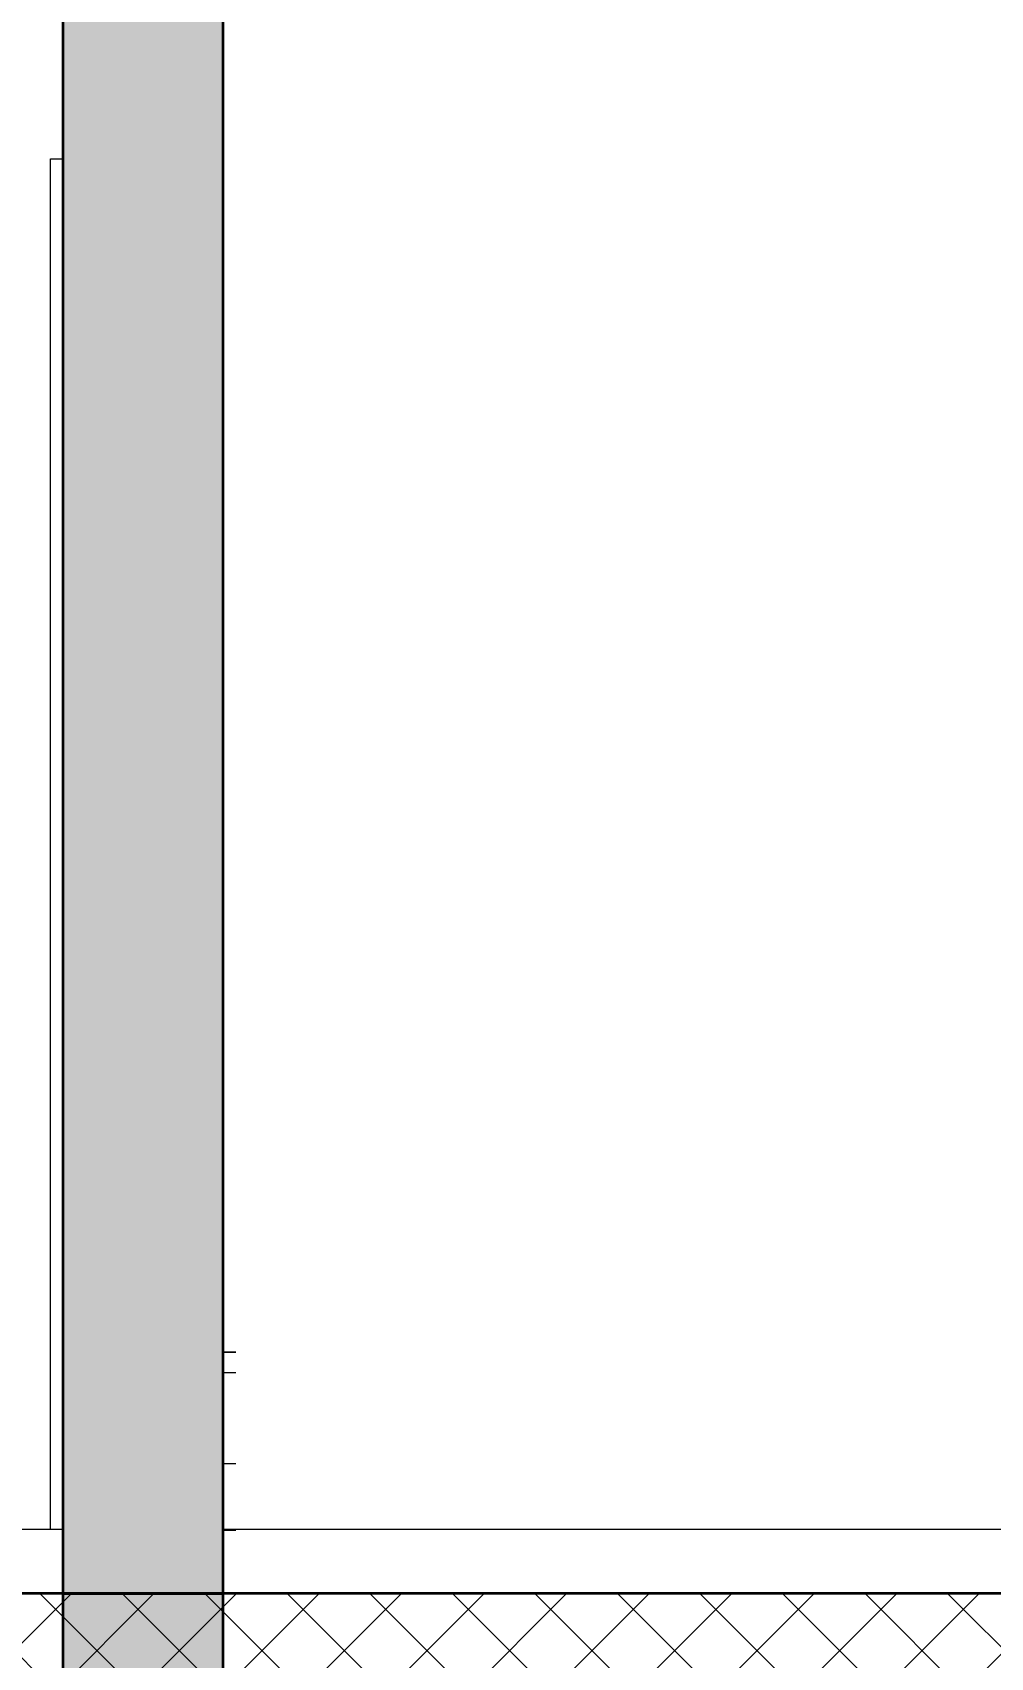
# Model space of a CAD drawing. Header units: millimetres. Extents: x -310 to 171125, y -3027 to 55843.
# Drawn here: x 130588 to 132082, y 29396 to 31930 of the extents above; entities that cross this region are included whole.
import ezdxf

# ---------------------------------------------------------------- set-up
doc = ezdxf.new("R2010")
doc.units = ezdxf.units.MM
doc.header["$MEASUREMENT"] = 0
doc.set_wipeout_variables(frame=1)
doc.linetypes.add('Wipeout_Contour', pattern=[1000, 0, -1000])
for name, color, linetype in [('aaa mobilje', 7, 'Continuous'), ('Dimensioning - General', 7, 'Continuous'), ('Structural - Bearing', 7, 'Continuous')]:
    doc.layers.add(name, color=color, linetype=linetype)
for name, color, linetype, lineweight, true_color in [('aaa mobilje_Pen_No__82', 7, 'Continuous', 20, 0xaaaaaa), ('Dimensioning - General_Pen_No__61', 7, 'Continuous', 20, 0x6a6a6a), ('Dimensioning - General_Pen_No__88', 7, 'Continuous', 20, 0xfd4435), ('Structural - Bearing_Pen_No__61', 7, 'Continuous', 20, 0x6a6a6a), ('Structural - Bearing_Pen_No__82', 7, 'Continuous', 20, 0xaaaaaa)]:
    doc.layers.add(name, color=color, linetype=linetype, lineweight=lineweight, true_color=true_color)
for name, color, linetype, lineweight in [('Structural - Bearing_Pen_No__1', 7, 'Continuous', 13), ('Structural - Bearing_Pen_No__101', 252, 'Continuous', 13), ('Structural - Bearing_Pen_No__7', 7, 'Continuous', 35)]:
    doc.layers.add(name, color=color, linetype=linetype, lineweight=lineweight)
doc.layers.get('0').off()
doc.styles.add('GENERATED_STYLE_6', font='calibril.ttf')
doc.dimstyles.new('GENERATED_STYLE__1', dxfattribs={"dimtxt": 195.999997, "dimasz": 106.4, "dimexe": 0.18, "dimexo": 0.0625, "dimgap": 0.09, "dimtad": 1, "dimdec": 0, "dimlfac": 0.1, "dimzin": 0, "dimdsep": 46, "dimtxsty": 'GENERATED_STYLE_6', "dimblk": 'ARROWHEAD_2', "dimblk1": 'ARROWHEAD_2', "dimblk2": 'ARROWHEAD_2', "dimcen": 0.09, "dimse1": 1, "dimse2": 1, "dimclrd": 256, "dimclre": 256, "dimclrt": 256, "dimadec": 0, "dimazin": 0, "dimtfac": 1, "dimtdec": 4, "dimtmove": 0, "dimatfit": 3, "dimfxl": 1, "dimtolj": 1, "dimtzin": 0, "dimarcsym": 0})

# ---------------------------------------------------------------- blocks, each defined once
blk = doc.blocks.new('*D92')
at = {"layer": 'Dimensioning - General_Pen_No__61', "color": 251, "linetype": 'Continuous', "lineweight": 20, "true_color": 0x6a6a6a, "transparency": 16777216}
for p, q in [((134582.9, 29536), (134722.9, 29455.2)), ((134757.9, 29495.6), (134547.9, 29495.6)), ((134652.9, 29295.6), (134652.9, 29495.6)), ((134582.9, 29336), (134722.9, 29255.2)), ((134757.9, 29295.6), (134547.9, 29295.6))]:
    blk.add_line(p, q, dxfattribs=at)
blk = doc.blocks.new('ARROWHEAD_2')
at = {"color": 0, "linetype": 'Continuous', "lineweight": 0}
for p, q in [((-0.378, -0.655), (0.378, 0.655)), ((0, 0), (-1, 0))]:
    blk.add_line(p, q, dxfattribs=at)
blk = doc.blocks.new('*D93')
at = {"layer": 'Dimensioning - General_Pen_No__61', "color": 251, "linetype": 'Continuous', "lineweight": 20, "true_color": 0x6a6a6a, "transparency": 16777216}
for p, q in [((134582.9, 32236), (134722.9, 32155.2)), ((134757.9, 32195.6), (134547.9, 32195.6)), ((134652.9, 29495.6), (134652.9, 32195.6)), ((134582.9, 29536), (134722.9, 29455.2)), ((134757.9, 29495.6), (134547.9, 29495.6))]:
    blk.add_line(p, q, dxfattribs=at)
at = {"layer": 'Dimensioning - General_Pen_No__88', "color": 20, "lineweight": 20, "true_color": 0xfd4435, "transparency": 16777216, "char_height": 196, "attachment_point": 7, "rotation": 90, "style": 'GENERATED_STYLE_6'}
for s, insert in [('\\A1;{\\pql;\\fCalibri Light|b0|i0|c0|p34;20}', (134613.7, 31837.4)), ('\\A1;{\\pql;\\fCalibri Light|b0|i0|c0|p34;270}', (134613.7, 30607.3))]:
    blk.add_mtext(s, dxfattribs=dict(at, insert=insert))
blk = doc.blocks.new('*D135')
at = {"layer": 'Dimensioning - General_Pen_No__61', "color": 251, "linetype": 'Continuous', "lineweight": 20, "true_color": 0x6a6a6a, "transparency": 16777216}
for p, q in [((135132.9, 29536), (135272.9, 29455.2)), ((135307.9, 29495.6), (135097.9, 29495.6)), ((135202.9, 29295.6), (135202.9, 29495.6)), ((135132.9, 29336), (135272.9, 29255.2)), ((135307.9, 29295.6), (135097.9, 29295.6))]:
    blk.add_line(p, q, dxfattribs=at)
blk = doc.blocks.new('*D136')
at = {"layer": 'Dimensioning - General_Pen_No__61', "color": 251, "linetype": 'Continuous', "lineweight": 20, "true_color": 0x6a6a6a, "transparency": 16777216}
for p, q in [((135132.9, 32236), (135272.9, 32155.2)), ((135307.9, 32195.6), (135097.9, 32195.6)), ((135202.9, 29495.6), (135202.9, 32195.6)), ((135132.9, 29536), (135272.9, 29455.2)), ((135307.9, 29495.6), (135097.9, 29495.6))]:
    blk.add_line(p, q, dxfattribs=at)
at = {"layer": 'Dimensioning - General_Pen_No__88', "color": 20, "lineweight": 20, "true_color": 0xfd4435, "transparency": 16777216, "char_height": 196, "attachment_point": 7, "rotation": 90, "style": 'GENERATED_STYLE_6'}
for s, insert in [('\\A1;{\\pql;\\fCalibri Light|b0|i0|c0|p34;20}', (135163.7, 31837.4)), ('\\A1;{\\pql;\\fCalibri Light|b0|i0|c0|p34;270}', (135163.7, 30607.3))]:
    blk.add_mtext(s, dxfattribs=dict(at, insert=insert))
blk = doc.blocks.new('*D159')
at = {"layer": 'Dimensioning - General_Pen_No__61', "color": 251, "linetype": 'Continuous', "lineweight": 20, "true_color": 0x6a6a6a, "transparency": 16777216}
for p, q in [((135682.9, 29536), (135822.9, 29455.2)), ((135857.9, 29495.6), (135647.9, 29495.6)), ((135752.9, 26595.6), (135752.9, 29495.6)), ((135682.9, 26636), (135822.9, 26555.2)), ((135857.9, 26595.6), (135647.9, 26595.6))]:
    blk.add_line(p, q, dxfattribs=at)
at = {"layer": 'Dimensioning - General_Pen_No__88', "color": 20, "lineweight": 20, "true_color": 0xfd4435, "transparency": 16777216, "insert": (135713.7, 27807.3), "char_height": 196, "attachment_point": 7, "rotation": 90, "style": 'GENERATED_STYLE_6'}
blk.add_mtext('\\A1;{\\pql;\\fCalibri Light|b0|i0|c0|p34;290}', dxfattribs=at)
blk = doc.blocks.new('*D160')
at = {"layer": 'Dimensioning - General_Pen_No__61', "color": 251, "linetype": 'Continuous', "lineweight": 20, "true_color": 0x6a6a6a, "transparency": 16777216}
for p, q in [((135682.9, 32436), (135822.9, 32355.2)), ((135857.9, 32395.6), (135647.9, 32395.6)), ((135752.9, 29495.6), (135752.9, 32395.6)), ((135682.9, 29536), (135822.9, 29455.2)), ((135857.9, 29495.6), (135647.9, 29495.6))]:
    blk.add_line(p, q, dxfattribs=at)
at = {"layer": 'Dimensioning - General_Pen_No__88', "color": 20, "lineweight": 20, "true_color": 0xfd4435, "transparency": 16777216, "insert": (135713.7, 30707.3), "char_height": 196, "attachment_point": 7, "rotation": 90, "style": 'GENERATED_STYLE_6'}
blk.add_mtext('\\A1;{\\pql;\\fCalibri Light|b0|i0|c0|p34;290}', dxfattribs=at)

msp = doc.modelspace()

# ---------------------------------------------------------------- linework, layer by layer
at = {"layer": 'Structural - Bearing_Pen_No__1', "color": 7, "linetype": 'Continuous', "lineweight": 13}
for p in [(128735.2, 29495.6), (130635.2, 26595.6)]:
    msp.add_line(p, (130635.2, 29495.6), dxfattribs=at)

# ---------------------------------------------------------------- wipeouts: each hides what was drawn before it
at = {"color": 254, "linetype": 'Wipeout_Contour', "lineweight": 0, "ltscale": 537041.554092}
msp.add_wipeout([(130905.2, 29871.6), (130885.2, 29871.6), (130885.2, 29871.1), (130905.2, 29871.1)], dxfattribs=at).dxf.layer = 'aaa mobilje'
at = {"color": 254, "linetype": 'Wipeout_Contour', "lineweight": 0, "ltscale": 536722.568235}
msp.add_wipeout([(130616.2, 29595.6), (130635.2, 29595.6), (130635.2, 31732.6), (130616.2, 31732.6)], dxfattribs=at).dxf.layer = 'Structural - Bearing'
at = {"color": 254, "linetype": 'Wipeout_Contour', "lineweight": 0, "ltscale": 536950.352251}
msp.add_wipeout([(130885.2, 29839.6), (130885.2, 29697.6), (130905.2, 29697.6), (130905.2, 29839.6)], dxfattribs=at).dxf.layer = 'Structural - Bearing'
at = {"color": 254, "linetype": 'Wipeout_Contour', "lineweight": 0, "ltscale": 536752.328519}
msp.add_wipeout([(130885.2, 29593.6), (130885.2, 29495.6), (130905.2, 29495.6), (130905.2, 29593.6)], dxfattribs=at).dxf.layer = 'Structural - Bearing'

# ---------------------------------------------------------------- next in the draw order: hatches: boundary and pattern name
at = {"layer": 'Structural - Bearing_Pen_No__1', "linetype": 'Continuous', "lineweight": 13}
h = msp.add_hatch(dxfattribs=at)
h.set_pattern_fill('CONCRETE_BLOCK', style=0, pattern_type=2)
h.set_pattern_definition([(45, (0, 0), (-64.346715, 64.346715), []), (135, (0, 0), (64.346715, 64.346715), [])])
h.paths.add_polyline_path([(139085.2, 29295.6), (139085.2, 29495.6), (123882.8, 29495.6), (123882.8, 29295.6)])
at = {"layer": 'Structural - Bearing_Pen_No__101', "linetype": 'Continuous', "lineweight": 13}
msp.add_hatch(color=252, dxfattribs=at).paths.add_polyline_path([(130885.2, 29495.6), (130635.2, 29495.6), (130635.2, 26595.6), (130885.2, 26595.6)])

# ---------------------------------------------------------------- next in the draw order: linework, layer by layer
at = {"layer": 'Structural - Bearing_Pen_No__1', "color": 7, "linetype": 'Continuous', "lineweight": 13}
for p, q in [((130635.2, 29495.6), (130635.2, 32395.6)), ((130885.2, 26595.6), (130885.2, 29495.6)), ((130885.2, 29495.6), (134085.2, 29495.6))]:
    msp.add_line(p, q, dxfattribs=at)
at = {"layer": 'Structural - Bearing_Pen_No__61', "color": 251, "linetype": 'Continuous', "lineweight": 20, "true_color": 0x6a6a6a}
msp.add_lwpolyline([(128735.2, 29595.6), (130635.2, 29595.6)], dxfattribs=at)
at = {"layer": 'Structural - Bearing_Pen_No__7', "color": 7, "linetype": 'Continuous', "lineweight": 35, "flags": 128}
for points in [[(139085.2, 29295.6), (139085.2, 29495.6), (123882.8, 29495.6), (123882.8, 29295.6)], [(130885.2, 29495.6), (130635.2, 29495.6), (130635.2, 26595.6), (130885.2, 26595.6)]]:
    msp.add_lwpolyline(points, close=True, dxfattribs=at)
at = {"layer": 'Structural - Bearing_Pen_No__82', "color": 253, "linetype": 'Continuous', "lineweight": 20, "true_color": 0xaaaaaa}
for p, q in [((130616.2, 29595.6), (130616.2, 31732.6)), ((130616.2, 31732.6), (130635.2, 31732.6)), ((130616.2, 29595.6), (130635.2, 29595.6))]:
    msp.add_line(p, q, dxfattribs=at)

# ---------------------------------------------------------------- next in the draw order: dimensions: what is measured, and where the dimension line sits
at = {"layer": 'Dimensioning - General', "color": 251, "linetype": 'Continuous', "lineweight": 20, "true_color": 0x6a6a6a}
for base, p1, p2, picture, middle in [((135202.9, 29495.6), (106843.5, 29295.6), (106843.5, 29495.6), '*D135', (135065.7, 29086.8)), ((134652.9, 29495.6), (107224.1, 29295.6), (107224.1, 29495.6), '*D92', (134515.7, 29086.8)), ((135752.9, 29495.6), (109287.5, 26595.6), (109452, 29495.6), '*D159', (135615.7, 28031.4))]:
    dim = msp.add_linear_dim(base=base, p1=p1, p2=p2, angle=90, dimstyle='GENERATED_STYLE__1', dxfattribs=at)
    dim.commit()
    dim.dimension.update_dxf_attribs({"geometry": picture, "text_midpoint": middle, "dimtype": 160, "text_rotation": 90})

# ---------------------------------------------------------------- next in the draw order: wipeouts: each hides what was drawn before it
at = {"color": 254, "linetype": 'Wipeout_Contour', "lineweight": 0, "ltscale": 537040.600267}
msp.add_wipeout([(130905.2, 29871.1), (130885.2, 29871.1), (130885.2, 29869.5), (130905.2, 29869.5)], dxfattribs=at).dxf.layer = 'aaa mobilje'
at = {"color": 254, "linetype": 'Wipeout_Contour', "lineweight": 0, "ltscale": 536886.588411}
msp.add_wipeout([(130885.2, 29697.6), (130885.2, 29695.8), (130905.2, 29695.8), (130905.2, 29697.6)], dxfattribs=at).dxf.layer = 'aaa mobilje'

# ---------------------------------------------------------------- next in the draw order: wipeouts: each hides what was drawn before it
at = {"color": 254, "linetype": 'Wipeout_Contour', "lineweight": 0, "ltscale": 537038.75771}
msp.add_wipeout([(130885.2, 29869.5), (130885.2, 29866.9), (130905.2, 29866.9), (130905.2, 29869.5)], dxfattribs=at).dxf.layer = 'aaa mobilje'
at = {"color": 254, "linetype": 'Wipeout_Contour', "lineweight": 0, "ltscale": 536883.505887}
msp.add_wipeout([(130905.2, 29695.8), (130885.2, 29695.8), (130885.2, 29690.6), (130905.2, 29690.6)], dxfattribs=at).dxf.layer = 'aaa mobilje'

# ---------------------------------------------------------------- next in the draw order: wipeouts: each hides what was drawn before it
at = {"color": 254, "linetype": 'Wipeout_Contour', "lineweight": 0, "ltscale": 537036.152146}
msp.add_wipeout([(130905.2, 29866.9), (130885.2, 29866.9), (130885.2, 29863.6), (130905.2, 29863.6)], dxfattribs=at).dxf.layer = 'aaa mobilje'
at = {"color": 254, "linetype": 'Wipeout_Contour', "lineweight": 0, "ltscale": 536877.551873}
msp.add_wipeout([(130905.2, 29690.6), (130885.2, 29690.6), (130885.2, 29682.4), (130905.2, 29682.4)], dxfattribs=at).dxf.layer = 'aaa mobilje'

# ---------------------------------------------------------------- next in the draw order: linework, layer by layer
at = {"layer": 'aaa mobilje_Pen_No__82', "color": 253, "linetype": 'Continuous', "lineweight": 20, "true_color": 0xaaaaaa}
msp.add_line((130905.2, 29697.6), (130885.2, 29697.6), dxfattribs=at)

# ---------------------------------------------------------------- next in the draw order: wipeouts: each hides what was drawn before it
at = {"color": 254, "linetype": 'Wipeout_Contour', "lineweight": 0, "ltscale": 537032.96132}
msp.add_wipeout([(130905.2, 29863.6), (130885.2, 29863.6), (130885.2, 29859.7), (130905.2, 29859.7)], dxfattribs=at).dxf.layer = 'aaa mobilje'
at = {"color": 254, "linetype": 'Wipeout_Contour', "lineweight": 0, "ltscale": 536869.133781}
msp.add_wipeout([(130905.2, 29682.4), (130885.2, 29682.4), (130885.2, 29671.6), (130905.2, 29671.6)], dxfattribs=at).dxf.layer = 'aaa mobilje'

# ---------------------------------------------------------------- next in the draw order: wipeouts: each hides what was drawn before it
at = {"color": 254, "linetype": 'Wipeout_Contour', "lineweight": 0, "ltscale": 537029.402839}
msp.add_wipeout([(130905.2, 29859.7), (130885.2, 29859.7), (130885.2, 29855.6), (130905.2, 29855.6)], dxfattribs=at).dxf.layer = 'aaa mobilje'
at = {"color": 254, "linetype": 'Wipeout_Contour', "lineweight": 0, "ltscale": 536858.827204}
msp.add_wipeout([(130885.2, 29671.6), (130885.2, 29659.1), (130905.2, 29659.1), (130905.2, 29671.6)], dxfattribs=at).dxf.layer = 'aaa mobilje'

# ---------------------------------------------------------------- next in the draw order: linework, layer by layer
at = {"layer": 'aaa mobilje_Pen_No__82', "color": 253, "linetype": 'Continuous', "lineweight": 20, "true_color": 0xaaaaaa}
msp.add_line((130905.2, 29871.6), (130885.2, 29871.6), dxfattribs=at)

# ---------------------------------------------------------------- next in the draw order: wipeouts: each hides what was drawn before it
at = {"color": 254, "linetype": 'Wipeout_Contour', "lineweight": 0, "ltscale": 537025.719298}
msp.add_wipeout([(130905.2, 29855.6), (130885.2, 29855.6), (130885.2, 29851.5), (130905.2, 29851.5)], dxfattribs=at).dxf.layer = 'aaa mobilje'
at = {"color": 254, "linetype": 'Wipeout_Contour', "lineweight": 0, "ltscale": 536847.336178}
msp.add_wipeout([(130905.2, 29659.1), (130885.2, 29659.1), (130885.2, 29645.6), (130905.2, 29645.6)], dxfattribs=at).dxf.layer = 'aaa mobilje'

# ---------------------------------------------------------------- next in the draw order: wipeouts: each hides what was drawn before it
at = {"color": 254, "linetype": 'Wipeout_Contour', "lineweight": 0, "ltscale": 537022.161725}
msp.add_wipeout([(130905.2, 29851.5), (130885.2, 29851.5), (130885.2, 29847.6), (130905.2, 29847.6)], dxfattribs=at).dxf.layer = 'aaa mobilje'
at = {"color": 254, "linetype": 'Wipeout_Contour', "lineweight": 0, "ltscale": 536835.444754}
msp.add_wipeout([(130905.2, 29645.6), (130885.2, 29645.6), (130885.2, 29632.1), (130905.2, 29632.1)], dxfattribs=at).dxf.layer = 'aaa mobilje'

# ---------------------------------------------------------------- next in the draw order: wipeouts: each hides what was drawn before it
at = {"color": 254, "linetype": 'Wipeout_Contour', "lineweight": 0, "ltscale": 537018.972471}
msp.add_wipeout([(130905.2, 29847.6), (130885.2, 29847.6), (130885.2, 29844.3), (130905.2, 29844.3)], dxfattribs=at).dxf.layer = 'aaa mobilje'
at = {"color": 254, "linetype": 'Wipeout_Contour', "lineweight": 0, "ltscale": 536823.963313}
msp.add_wipeout([(130885.2, 29632.1), (130885.2, 29619.6), (130905.2, 29619.6), (130905.2, 29632.1)], dxfattribs=at).dxf.layer = 'aaa mobilje'

# ---------------------------------------------------------------- next in the draw order: wipeouts: each hides what was drawn before it
at = {"color": 254, "linetype": 'Wipeout_Contour', "lineweight": 0, "ltscale": 537016.368721}
msp.add_wipeout([(130885.2, 29844.3), (130885.2, 29841.7), (130905.2, 29841.7), (130905.2, 29844.3)], dxfattribs=at).dxf.layer = 'aaa mobilje'
at = {"color": 254, "linetype": 'Wipeout_Contour', "lineweight": 0, "ltscale": 536813.673339}
msp.add_wipeout([(130905.2, 29619.6), (130885.2, 29619.6), (130885.2, 29608.8), (130905.2, 29608.8)], dxfattribs=at).dxf.layer = 'aaa mobilje'

# ---------------------------------------------------------------- next in the draw order: wipeouts: each hides what was drawn before it
at = {"color": 254, "linetype": 'Wipeout_Contour', "lineweight": 0, "ltscale": 537014.527737}
msp.add_wipeout([(130905.2, 29841.7), (130885.2, 29841.7), (130885.2, 29840.1), (130905.2, 29840.1)], dxfattribs=at).dxf.layer = 'aaa mobilje'
at = {"color": 254, "linetype": 'Wipeout_Contour', "lineweight": 0, "ltscale": 536805.27442}
msp.add_wipeout([(130905.2, 29608.8), (130885.2, 29608.8), (130885.2, 29600.6), (130905.2, 29600.6)], dxfattribs=at).dxf.layer = 'aaa mobilje'

# ---------------------------------------------------------------- next in the draw order: wipeouts: each hides what was drawn before it
at = {"color": 254, "linetype": 'Wipeout_Contour', "lineweight": 0, "ltscale": 537013.574822}
msp.add_wipeout([(130905.2, 29840.1), (130885.2, 29840.1), (130885.2, 29839.6), (130905.2, 29839.6)], dxfattribs=at).dxf.layer = 'aaa mobilje'
at = {"color": 254, "linetype": 'Wipeout_Contour', "lineweight": 0, "ltscale": 536799.337012}
msp.add_wipeout([(130905.2, 29600.6), (130885.2, 29600.6), (130885.2, 29595.4), (130905.2, 29595.4)], dxfattribs=at).dxf.layer = 'aaa mobilje'

# ---------------------------------------------------------------- next in the draw order: linework, layer by layer
at = {"layer": 'aaa mobilje_Pen_No__82', "color": 253, "linetype": 'Continuous', "lineweight": 20, "true_color": 0xaaaaaa}
msp.add_line((130905.2, 29839.6), (130885.2, 29839.6), dxfattribs=at)

# ---------------------------------------------------------------- next in the draw order: wipeouts: each hides what was drawn before it
at = {"color": 254, "linetype": 'Wipeout_Contour', "lineweight": 0, "ltscale": 536796.264082}
msp.add_wipeout([(130885.2, 29595.4), (130885.2, 29593.6), (130905.2, 29593.6), (130905.2, 29595.4)], dxfattribs=at).dxf.layer = 'aaa mobilje'

# ---------------------------------------------------------------- next in the draw order: hatches: boundary and pattern name
at = {"layer": 'Structural - Bearing_Pen_No__101', "linetype": 'Continuous', "lineweight": 13}
msp.add_hatch(color=252, dxfattribs=at).paths.add_polyline_path([(130885.2, 32395.6), (130635.2, 32395.6), (130635.2, 29495.6), (130885.2, 29495.6)])

# ---------------------------------------------------------------- next in the draw order: linework, layer by layer
at = {"layer": 'aaa mobilje_Pen_No__82', "color": 253, "linetype": 'Continuous', "lineweight": 20, "true_color": 0xaaaaaa}
msp.add_line((130905.2, 29593.6), (130885.2, 29593.6), dxfattribs=at)
at = {"layer": 'Structural - Bearing_Pen_No__1', "color": 7, "linetype": 'Continuous', "lineweight": 13}
msp.add_line((130885.2, 29495.6), (130885.2, 32395.6), dxfattribs=at)
at = {"layer": 'Structural - Bearing_Pen_No__61', "color": 251, "linetype": 'Continuous', "lineweight": 20, "true_color": 0x6a6a6a}
msp.add_lwpolyline([(130885.2, 29595.6), (134085.2, 29595.6)], dxfattribs=at)
at = {"layer": 'Structural - Bearing_Pen_No__7', "color": 7, "linetype": 'Continuous', "lineweight": 35, "flags": 128}
msp.add_lwpolyline([(130885.2, 32395.6), (130635.2, 32395.6), (130635.2, 29495.6), (130885.2, 29495.6)], close=True, dxfattribs=at)

# ---------------------------------------------------------------- next in the draw order: dimensions: what is measured, and where the dimension line sits
at = {"layer": 'Dimensioning - General', "color": 251, "linetype": 'Continuous', "lineweight": 20, "true_color": 0x6a6a6a}
for base, p1, p2, picture, middle in [((135752.9, 32395.6), (109452, 29495.6), (109390.8, 32395.6), '*D160', (135615.7, 30931.4)), ((135202.9, 32195.6), (106843.5, 29495.6), (106857.6, 32195.6), '*D136', (135065.7, 30831.4)), ((134652.9, 32195.6), (107224.1, 29495.6), (107163.8, 32195.6), '*D93', (134515.7, 30831.4))]:
    dim = msp.add_linear_dim(base=base, p1=p1, p2=p2, angle=90, dimstyle='GENERATED_STYLE__1', dxfattribs=at)
    dim.commit()
    dim.dimension.update_dxf_attribs({"geometry": picture, "text_midpoint": middle, "dimtype": 160, "text_rotation": 90})

doc.saveas('drawing.dxf')
